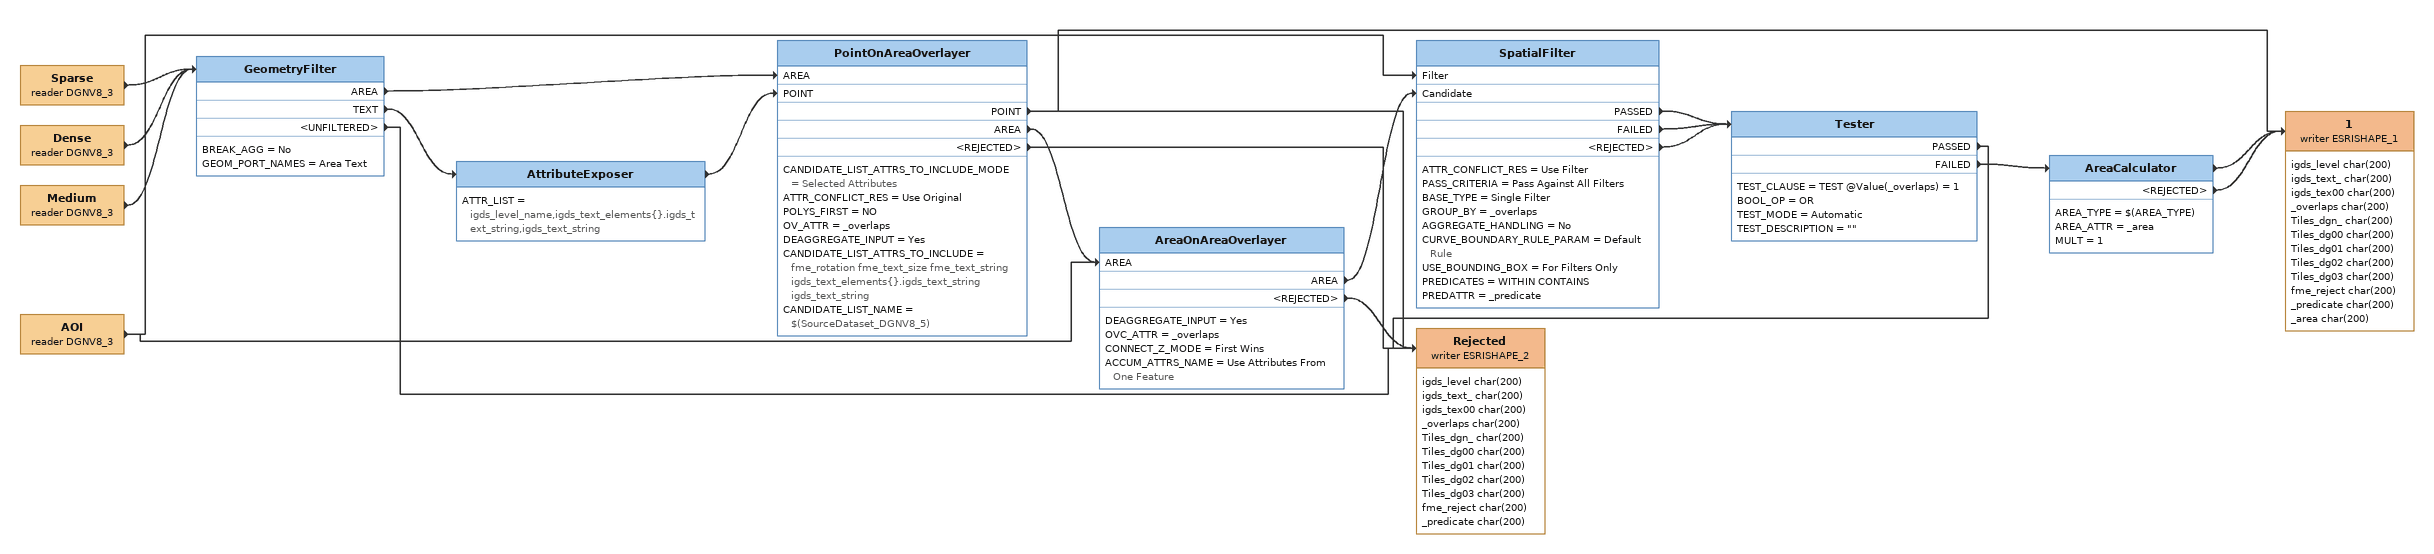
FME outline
Sparse (reader DGNV8_3)
    -> GeometryFilter
Dense (reader DGNV8_3)
    -> GeometryFilter
Medium (reader DGNV8_3)
    -> GeometryFilter
GeometryFilter
    BREAK_AGG = No
    GEOM_PORT_NAMES = Area Text
    AREA -> PointOnAreaOverlayer [AREA]
    TEXT -> AttributeExposer
    <UNFILTERED> -> Rejected (writer ESRISHAPE_2)
AttributeExposer
    ATTR_LIST = igds_level_name,igds_text_elements{}.igds_text_string,igds_text_string
    -> PointOnAreaOverlayer [POINT]
PointOnAreaOverlayer
    CANDIDATE_LIST_ATTRS_TO_INCLUDE_MODE = Selected Attributes
    ATTR_CONFLICT_RES = Use Original
    POLYS_FIRST = NO
    OV_ATTR = _overlaps
    DEAGGREGATE_INPUT = Yes
    CANDIDATE_LIST_ATTRS_TO_INCLUDE = fme_rotation fme_text_size fme_text_string igds_text_elements{}.igds_text_string igds_text_string
    CANDIDATE_LIST_NAME = $(SourceDataset_DGNV8_5)
    POINT -> Rejected (writer ESRISHAPE_2)
    POINT -> 1 (writer ESRISHAPE_1)
    AREA -> AreaOnAreaOverlayer [AREA]
    <REJECTED> -> Rejected (writer ESRISHAPE_2)
AOI (reader DGNV8_3)
    -> AreaOnAreaOverlayer [AREA]
    -> SpatialFilter [Filter]
AreaOnAreaOverlayer
    DEAGGREGATE_INPUT = Yes
    OVC_ATTR = _overlaps
    CONNECT_Z_MODE = First Wins
    ACCUM_ATTRS_NAME = Use Attributes From One Feature
    AREA -> SpatialFilter [Candidate]
    <REJECTED> -> Rejected (writer ESRISHAPE_2)
SpatialFilter
    ATTR_CONFLICT_RES = Use Filter
    PASS_CRITERIA = Pass Against All Filters
    BASE_TYPE = Single Filter
    GROUP_BY = _overlaps
    AGGREGATE_HANDLING = No
    CURVE_BOUNDARY_RULE_PARAM = Default Rule
    USE_BOUNDING_BOX = For Filters Only
    PREDICATES = WITHIN CONTAINS
    PREDATTR = _predicate
    PASSED -> Tester
    FAILED -> Tester
    <REJECTED> -> Tester
Tester
    TEST_CLAUSE = TEST @Value(_overlaps) = 1
    BOOL_OP = OR
    TEST_MODE = Automatic
    TEST_DESCRIPTION = ""
    PASSED -> Rejected (writer ESRISHAPE_2)
    FAILED -> AreaCalculator
AreaCalculator
    AREA_TYPE = $(AREA_TYPE)
    AREA_ATTR = _area
    MULT = 1
    -> 1 (writer ESRISHAPE_1)
    <REJECTED> -> 1 (writer ESRISHAPE_1)
1 (writer ESRISHAPE_1)
    attributes: igds_level char(200), igds_text_ char(200), igds_tex00 char(200), _overlaps char(200), Tiles_dgn_ char(200), Tiles_dg00 char(200), Tiles_dg01 char(200), Tiles_dg02 char(200), Tiles_dg03 char(200), fme_reject char(200), _predicate char(200), _area char(200)
Rejected (writer ESRISHAPE_2)
    attributes: igds_level char(200), igds_text_ char(200), igds_tex00 char(200), _overlaps char(200), Tiles_dgn_ char(200), Tiles_dg00 char(200), Tiles_dg01 char(200), Tiles_dg02 char(200), Tiles_dg03 char(200), fme_reject char(200), _predicate char(200)
